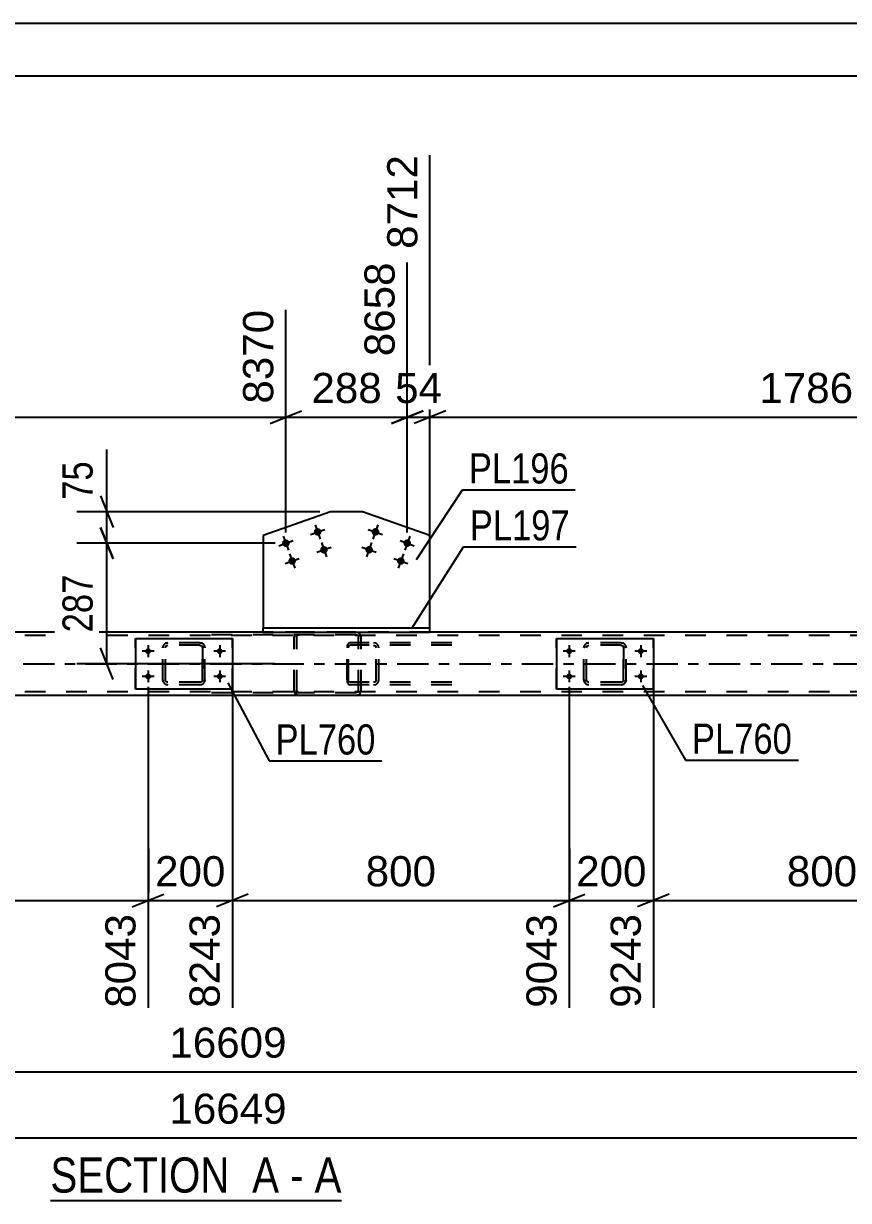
# Model space of a CAD drawing. Header units: millimetres. Extents: x -112 to 729, y -410 to 184.
# Drawn here: x 318.3 to 396.6, y 72.5 to 184.3 of the extents above; entities that cross this region are included whole.
import ezdxf

# ---------------------------------------------------------------- set-up
doc = ezdxf.new("R2010")
doc.units = ezdxf.units.MM
doc.linetypes.add('DXK_LINE_DOT2', pattern=[3.9198, 1.9599, -1.9599])
doc.linetypes.add('DXK_LINE_DOT3', pattern=[5.9187, 2.979, -0.9799, 0.9799, -0.9799])
doc.styles.add('Arial', font='ARIAL.TTF', dxfattribs={"height": 0.2})
doc.styles.add('Arial Narrow', font='ARIALN.TTF', dxfattribs={"height": 0.2})

# ---------------------------------------------------------------- blocks, each defined once
blk = doc.blocks.new('Unknown-318931512-1115')
at = {"color": 5, "linetype": 'Continuous'}
for p, q in [((728.54, 184.29), (-112.46, 184.29)), ((723.54, 179.29), (-107.46, 179.29))]:
    blk.add_line(p, q, dxfattribs=at)
blk = doc.blocks.new('Unknown-318931512-12 - 1230')
at = {"color": 6, "linetype": 'Continuous'}
blk.add_line((320.85, 72.47), (348.49, 72.47), dxfattribs=at)
at = {"color": 0, "linetype": 'Continuous'}
for points in [[(338.96, 73.22), (338.96, 76.72), (320.85, 76.72), (320.85, 73.22)], [(342.56, 73.22), (342.56, 76.72), (340.01, 76.72), (340.01, 73.22)], [(344.89, 73.22), (344.89, 76.72), (343.61, 76.72), (343.61, 73.22)], [(348.49, 73.22), (348.49, 76.72), (345.94, 76.72), (345.94, 73.22)]]:
    blk.add_wipeout(points, dxfattribs=at)
at = {"color": 7, "linetype": 'Continuous', "style": 'Arial Narrow'}
for s, p in [('SECTION ', (320.85, 73.22)), ('A', (340.01, 73.22)), ('A', (345.94, 73.22)), ('-', (343.61, 73.22))]:
    blk.add_text(s, height=3.34, dxfattribs=at).set_placement(p)
blk = doc.blocks.new('Bolt-318931512-1256 - 1230')
at = {"linetype": 'Continuous'}
for points in [[(352.06, 135.87, -1), (351.38, 136.11, -1)], [(351.46, 134.17, -1), (350.78, 134.41, -1)], [(355.08, 134.8, -1), (354.4, 135.04, -1)], [(354.47, 133.1, -1), (353.79, 133.34, -1)]]:
    blk.add_hatch(color=1, dxfattribs=at).paths.add_polyline_path(points)
at = {"color": 1, "linetype": 'Continuous'}
for p, q in [((351.96, 136.67), (351.48, 135.31)), ((351.04, 136.23), (352.4, 135.75)), ((354.98, 135.6), (354.5, 134.24)), ((350.44, 134.53), (351.8, 134.05)), ((351.36, 134.97), (350.88, 133.61)), ((354.06, 135.16), (355.41, 134.68)), ((353.46, 133.46), (354.81, 132.98)), ((354.37, 133.9), (353.89, 132.54))]:
    blk.add_line(p, q, dxfattribs=at)
blk = doc.blocks.new('Part-318931512-1275 - 1230')
at = {"color": 7, "linetype": 'DXK_LINE_DOT2'}
for p, q in [((349.1, 125.32), (349.04, 125.16)), ((349.19, 125.42), (349.1, 125.32)), ((349.29, 125.46), (349.19, 125.42)), ((358.97, 125.46), (349.29, 125.46)), ((350.37, 125.22), (350.37, 125.46)), ((351.72, 125.42), (351.53, 125.46)), ((349.04, 125.16), (349.02, 124.98)), ((349.02, 121.94), (349.02, 124.98)), ((349.15, 124.98), (349.16, 125.07)), ((349.15, 121.94), (349.15, 124.98)), ((349.16, 125.07), (349.19, 125.15)), ((349.19, 125.15), (349.24, 125.2)), ((349.24, 125.2), (349.29, 125.22)), ((358.97, 125.22), (349.29, 125.22)), ((351.53, 125.22), (351.63, 125.2)), ((351.63, 125.2), (351.71, 125.15)), ((351.71, 125.15), (351.76, 125.07)), ((351.76, 125.07), (351.78, 124.98)), ((351.78, 121.94), (351.78, 124.98)), ((352.03, 124.98), (352, 125.16)), ((352.03, 121.94), (352.03, 124.98)), ((349.02, 121.94), (349.04, 121.76)), ((349.16, 121.85), (349.15, 121.94)), ((351.78, 121.94), (351.76, 121.85)), ((352, 121.76), (352.03, 121.94)), ((349.04, 121.76), (349.1, 121.6)), ((349.1, 121.6), (349.19, 121.5)), ((349.19, 121.77), (349.16, 121.85)), ((349.24, 121.72), (349.19, 121.77)), ((349.19, 121.5), (349.29, 121.46)), ((349.29, 121.7), (349.24, 121.72)), ((358.97, 121.7), (349.29, 121.7)), ((358.97, 121.46), (349.29, 121.46)), ((350.37, 121.46), (350.37, 121.7)), ((351.63, 121.72), (351.53, 121.7)), ((351.53, 121.46), (351.72, 121.5)), ((351.71, 121.77), (351.63, 121.72)), ((351.76, 121.85), (351.71, 121.77))]:
    blk.add_line(p, q, dxfattribs=at)
for centre, start, end in [((351.55, 124.96), 23.8951, 68.8487), ((351.55, 121.95), 291.1513, 336.1049)]:
    blk.add_arc(centre, 0.492, start, end, dxfattribs=at)
blk = doc.blocks.new('Part-318931512-1283 - 1230')
at = {"color": 2, "linetype": 'Continuous'}
for p, q in [((368.92, 125.86), (368.92, 121.06)), ((368.92, 125.86), (378.12, 125.86)), ((378.12, 125.86), (378.12, 121.06)), ((378.12, 121.06), (368.92, 121.06))]:
    blk.add_line(p, q, dxfattribs=at)
at = {"color": 7, "linetype": 'DXK_LINE_DOT2'}
for p, q in [((368.92, 121.06), (368.92, 125.86)), ((378.12, 121.06), (378.12, 125.86))]:
    blk.add_line(p, q, dxfattribs=at)
blk = doc.blocks.new('Part-318931512-1284 - 1230')
at = {"color": 7, "linetype": 'DXK_LINE_DOT2'}
for p, q in [((371.81, 125.42), (372, 125.46)), ((372, 125.46), (371.81, 125.42)), ((375.04, 125.46), (372, 125.46)), ((375.04, 125.46), (375.22, 125.42)), ((375.22, 125.42), (375.04, 125.46)), ((371.52, 124.98), (371.56, 125.16)), ((371.56, 125.16), (371.52, 124.98)), ((371.52, 121.94), (371.52, 124.98)), ((371.52, 121.94), (371.52, 124.98)), ((371.76, 124.98), (371.78, 125.07)), ((371.76, 121.94), (371.76, 124.98)), ((371.76, 121.94), (371.76, 124.98)), ((371.78, 125.07), (371.83, 125.15)), ((371.83, 125.15), (371.91, 125.2)), ((371.91, 125.2), (372, 125.22)), ((375.04, 125.22), (372, 125.22)), ((375.04, 125.22), (375.13, 125.2)), ((375.13, 125.2), (375.21, 125.15)), ((375.21, 125.15), (375.26, 125.07)), ((375.26, 125.07), (375.28, 124.98)), ((375.28, 121.94), (375.28, 124.98)), ((375.28, 124.98), (375.28, 121.94)), ((375.48, 125.16), (375.52, 124.98)), ((375.52, 124.98), (375.48, 125.16)), ((375.52, 121.94), (375.52, 124.98)), ((375.52, 121.94), (375.52, 124.98)), ((371.56, 121.76), (371.52, 121.94)), ((371.52, 121.94), (371.56, 121.76)), ((371.78, 121.85), (371.76, 121.94)), ((375.28, 121.94), (375.26, 121.85)), ((375.52, 121.94), (375.48, 121.76)), ((375.48, 121.76), (375.52, 121.94)), ((371.83, 121.77), (371.78, 121.85)), ((372, 121.46), (371.81, 121.5)), ((371.81, 121.5), (372, 121.46)), ((371.91, 121.72), (371.83, 121.77)), ((372, 121.7), (371.91, 121.72)), ((375.04, 121.7), (372, 121.7)), ((375.04, 121.46), (372, 121.46)), ((375.13, 121.72), (375.04, 121.7)), ((375.22, 121.5), (375.04, 121.46)), ((375.04, 121.46), (375.22, 121.5)), ((375.21, 121.77), (375.13, 121.72)), ((375.26, 121.85), (375.21, 121.77))]:
    blk.add_line(p, q, dxfattribs=at)
at = {"color": 7, "linetype": 'DXK_LINE_DOT3'}
blk.add_line((373.52, 123.46), (373.52, 123.46), dxfattribs=at)
at = {"color": 7, "linetype": 'DXK_LINE_DOT2'}
for centre, start, end in [((372, 124.98), 112.5, 157.5), ((372, 124.98), 112.5, 157.5), ((375.04, 124.98), 22.5, 67.5), ((375.04, 124.98), 22.5, 67.5), ((372, 121.94), 202.5, 247.5), ((372, 121.94), 202.5, 247.5), ((375.04, 121.94), 292.5, 337.5), ((375.04, 121.94), 292.5, 337.5)]:
    blk.add_arc(centre, 0.48, start, end, dxfattribs=at)
blk = doc.blocks.new('Part-318931512-1310 - 1230')
at = {"color": 2, "linetype": 'Continuous'}
for p, q in [((341.05, 126.46), (271.77, 126.46)), ((426.18, 126.46), (356.9, 126.46)), ((626.12, 120.46), (40.09, 120.46))]:
    blk.add_line(p, q, dxfattribs=at)
at = {"color": 7, "linetype": 'DXK_LINE_DOT2'}
for p, q in [((356.9, 126.46), (341.05, 126.46)), ((626.12, 126.14), (40.09, 126.14)), ((626.12, 120.78), (40.09, 120.78))]:
    blk.add_line(p, q, dxfattribs=at)
at = {"color": 7, "linetype": 'DXK_LINE_DOT3'}
blk.add_line((40.09, 123.46), (626.12, 123.46), dxfattribs=at)
blk = doc.blocks.new('Part-318931512-1425 - 1230')
at = {"color": 7, "linetype": 'DXK_LINE_DOT2'}
for p, q in [((331.83, 125.42), (332.01, 125.46)), ((332.01, 125.46), (331.83, 125.42)), ((335.05, 125.46), (332.01, 125.46)), ((335.05, 125.46), (335.23, 125.42)), ((335.23, 125.42), (335.05, 125.46)), ((331.53, 124.98), (331.57, 125.16)), ((331.57, 125.16), (331.53, 124.98)), ((331.53, 121.94), (331.53, 124.98)), ((331.53, 121.94), (331.53, 124.98)), ((331.77, 124.98), (331.79, 125.07)), ((331.77, 121.94), (331.77, 124.98)), ((331.77, 121.94), (331.77, 124.98)), ((331.79, 125.07), (331.84, 125.15)), ((331.84, 125.15), (331.92, 125.2)), ((331.92, 125.2), (332.01, 125.22)), ((335.05, 125.22), (332.01, 125.22)), ((335.05, 125.22), (335.14, 125.2)), ((335.14, 125.2), (335.22, 125.15)), ((335.22, 125.15), (335.27, 125.07)), ((335.27, 125.07), (335.29, 124.98)), ((335.29, 121.94), (335.29, 124.98)), ((335.29, 124.98), (335.29, 121.94)), ((335.49, 125.16), (335.53, 124.98)), ((335.53, 124.98), (335.49, 125.16)), ((335.53, 121.94), (335.53, 124.98)), ((335.53, 121.94), (335.53, 124.98)), ((331.57, 121.76), (331.53, 121.94)), ((331.53, 121.94), (331.57, 121.76)), ((331.79, 121.85), (331.77, 121.94)), ((335.29, 121.94), (335.27, 121.85)), ((335.53, 121.94), (335.49, 121.76)), ((335.49, 121.76), (335.53, 121.94)), ((331.84, 121.77), (331.79, 121.85)), ((332.01, 121.46), (331.83, 121.5)), ((331.83, 121.5), (332.01, 121.46)), ((331.92, 121.72), (331.84, 121.77)), ((332.01, 121.7), (331.92, 121.72)), ((335.05, 121.7), (332.01, 121.7)), ((335.05, 121.46), (332.01, 121.46)), ((335.14, 121.72), (335.05, 121.7)), ((335.23, 121.5), (335.05, 121.46)), ((335.05, 121.46), (335.23, 121.5)), ((335.22, 121.77), (335.14, 121.72)), ((335.27, 121.85), (335.22, 121.77))]:
    blk.add_line(p, q, dxfattribs=at)
at = {"color": 7, "linetype": 'DXK_LINE_DOT3'}
blk.add_line((333.53, 123.46), (333.53, 123.46), dxfattribs=at)
at = {"color": 7, "linetype": 'DXK_LINE_DOT2'}
for centre, start, end in [((332.01, 124.98), 112.5, 157.5), ((332.01, 124.98), 112.5, 157.5), ((335.05, 124.98), 22.5, 67.5), ((335.05, 124.98), 22.5, 67.5), ((332.01, 121.94), 202.5, 247.5), ((332.01, 121.94), 202.5, 247.5), ((335.05, 121.94), 292.5, 337.5), ((335.05, 121.94), 292.5, 337.5)]:
    blk.add_arc(centre, 0.48, start, end, dxfattribs=at)
blk = doc.blocks.new('Part-318931512-1459 - 1230')
at = {"color": 7, "linetype": 'DXK_LINE_DOT2'}
for p, q in [((349.86, 126.46), (335.96, 126.46)), ((344.5, 126.46), (344.31, 126.42)), ((350.06, 126.42), (349.86, 126.46)), ((349.86, 126.22), (335.96, 126.22)), ((344.02, 126.14), (343.99, 125.98)), ((343.99, 120.94), (343.99, 125.98)), ((344.03, 126.16), (344.02, 126.14)), ((344.25, 125.98), (344.26, 126.07)), ((344.25, 120.94), (344.25, 125.98)), ((344.26, 126.07), (344.32, 126.15)), ((344.32, 126.15), (344.4, 126.2)), ((344.4, 126.2), (344.5, 126.22)), ((349.86, 126.22), (349.96, 126.2)), ((349.96, 126.2), (350.04, 126.15)), ((350.04, 126.15), (350.1, 126.07)), ((350.1, 126.07), (350.12, 125.98)), ((350.12, 120.94), (350.12, 125.98)), ((350.34, 126.14), (350.34, 126.16)), ((350.37, 125.98), (350.34, 126.14)), ((350.37, 120.94), (350.37, 125.98)), ((343.99, 120.94), (344.01, 120.85)), ((344.01, 120.85), (344.03, 120.76)), ((344.26, 120.87), (344.25, 120.94)), ((344.26, 120.85), (344.26, 120.87)), ((344.32, 120.77), (344.26, 120.85)), ((344.4, 120.72), (344.32, 120.77)), ((350.04, 120.77), (349.96, 120.72)), ((350.1, 120.85), (350.04, 120.77)), ((350.1, 120.85), (350.11, 120.87)), ((350.11, 120.87), (350.12, 120.94)), ((350.34, 120.76), (350.36, 120.85)), ((350.36, 120.85), (350.37, 120.94)), ((349.86, 120.7), (335.96, 120.7)), ((349.86, 120.46), (335.96, 120.46)), ((344.31, 120.5), (344.5, 120.46)), ((344.5, 120.7), (344.4, 120.72)), ((349.96, 120.72), (349.86, 120.7)), ((349.86, 120.46), (350.06, 120.5))]:
    blk.add_line(p, q, dxfattribs=at)
for centre, start, end in [((349.88, 125.96), 24.32, 69.2417), ((344.48, 120.96), 204.32, 249.2417), ((349.88, 120.96), 290.7583, 335.68)]:
    blk.add_arc(centre, 0.496, start, end, dxfattribs=at)
blk = doc.blocks.new('Part-318931512-1579 - 1230')
at = {"color": 2, "linetype": 'Continuous'}
for p, q in [((347.45, 137.91), (341.05, 135.64)), ((350.49, 137.91), (347.45, 137.91)), ((356.9, 135.64), (350.49, 137.91)), ((341.05, 135.64), (341.05, 126.86)), ((356.9, 126.86), (356.9, 135.64))]:
    blk.add_line(p, q, dxfattribs=at)
at = {"color": 7, "linetype": 'DXK_LINE_DOT2'}
blk.add_line((341.05, 126.86), (356.9, 126.86), dxfattribs=at)
blk = doc.blocks.new('Part-318931512-1498 - 1230')
at = {"color": 2, "linetype": 'Continuous'}
for p, q in [((328.93, 125.86), (328.93, 121.06)), ((328.93, 125.86), (338.13, 125.86)), ((338.13, 125.86), (338.13, 121.06)), ((338.13, 121.06), (328.93, 121.06))]:
    blk.add_line(p, q, dxfattribs=at)
at = {"color": 7, "linetype": 'DXK_LINE_DOT2'}
for p, q in [((328.93, 121.06), (328.93, 125.86)), ((338.13, 121.06), (338.13, 125.86))]:
    blk.add_line(p, q, dxfattribs=at)
blk = doc.blocks.new('Part-318931512-1584 - 1230')
at = {"color": 2, "linetype": 'Continuous'}
for p, q in [((341.05, 126.46), (341.05, 126.86)), ((341.05, 126.86), (356.9, 126.86)), ((341.05, 126.46), (356.9, 126.46)), ((356.9, 126.46), (356.9, 126.86))]:
    blk.add_line(p, q, dxfattribs=at)
blk = doc.blocks.new('Bolt-318931512-1585 - 1230')
at = {"linetype": 'Continuous'}
for points in [[(330.13, 124.38, -1), (330.13, 124.94, -1)], [(336.93, 124.38, -1), (336.93, 124.94, -1)], [(330.13, 121.98, -1), (330.13, 122.54, -1)], [(336.93, 121.98, -1), (336.93, 122.54, -1)]]:
    blk.add_hatch(color=1, dxfattribs=at).paths.add_polyline_path(points)
at = {"color": 1, "linetype": 'Continuous'}
for p, q in [((330.69, 124.66), (329.57, 124.66)), ((330.13, 125.22), (330.13, 124.1)), ((337.49, 124.66), (336.37, 124.66)), ((336.93, 125.22), (336.93, 124.1)), ((330.69, 122.26), (329.57, 122.26)), ((330.13, 122.82), (330.13, 121.7)), ((337.49, 122.26), (336.37, 122.26)), ((336.93, 122.82), (336.93, 121.7))]:
    blk.add_line(p, q, dxfattribs=at)
blk = doc.blocks.new('Bolt-318931512-1636 - 1230')
at = {"linetype": 'Continuous'}
for points in [[(346.57, 136.11, -1), (345.89, 135.87, -1)], [(343.55, 135.04, -1), (342.87, 134.8, -1)], [(347.17, 134.41, -1), (346.49, 134.17, -1)], [(344.15, 133.34, -1), (343.47, 133.1, -1)]]:
    blk.add_hatch(color=1, dxfattribs=at).paths.add_polyline_path(points)
at = {"color": 1, "linetype": 'Continuous'}
for p, q in [((345.99, 136.67), (346.47, 135.31)), ((342.97, 135.6), (343.45, 134.24)), ((345.55, 135.75), (346.9, 136.23)), ((342.53, 134.68), (343.89, 135.16)), ((346.15, 134.05), (347.51, 134.53)), ((346.59, 134.97), (347.07, 133.61)), ((343.13, 132.98), (344.49, 133.46)), ((343.57, 133.9), (344.05, 132.54))]:
    blk.add_line(p, q, dxfattribs=at)
blk = doc.blocks.new('Bolt-318931512-1637 - 1230')
at = {"linetype": 'Continuous'}
for points in [[(370.12, 124.38, -1), (370.12, 124.94, -1)], [(376.92, 124.38, -1), (376.92, 124.94, -1)], [(370.12, 121.98, -1), (370.12, 122.54, -1)], [(376.92, 121.98, -1), (376.92, 122.54, -1)]]:
    blk.add_hatch(color=1, dxfattribs=at).paths.add_polyline_path(points)
at = {"color": 1, "linetype": 'Continuous'}
for p, q in [((370.68, 124.66), (369.56, 124.66)), ((370.12, 125.22), (370.12, 124.1)), ((377.48, 124.66), (376.36, 124.66)), ((376.92, 125.22), (376.92, 124.1)), ((370.68, 122.26), (369.56, 122.26)), ((370.12, 122.82), (370.12, 121.7)), ((377.48, 122.26), (376.36, 122.26)), ((376.92, 122.82), (376.92, 121.7))]:
    blk.add_line(p, q, dxfattribs=at)
blk = doc.blocks.new('StraightDimension-318931512-13558 - 1230')
at = {"color": 7, "linetype": 'Continuous'}
for p, q in [((271.77, 127.86), (271.77, 171.78)), ((343.21, 135.92), (343.21, 157.08)), ((273.27, 147.48), (270.27, 146.28)), ((271.77, 146.88), (343.21, 146.88)), ((341.71, 146.28), (344.71, 147.48))]:
    blk.add_line(p, q, dxfattribs=at)
at = {"color": 0}
blk.add_wipeout([(312.54, 147.63), (312.54, 151.83), (302.44, 151.83), (302.44, 147.63)], dxfattribs=at)
at = {"color": 3, "style": 'Arial'}
blk.add_text('1786', height=2.865, dxfattribs=at).set_placement((303.04, 148.23))
at = {"color": 0, "linetype": 'Continuous'}
blk.add_wipeout([(342.61, 157.68), (338.41, 157.68), (338.41, 147.58), (342.61, 147.58)], dxfattribs=at)
at = {"color": 3, "linetype": 'Continuous', "style": 'Arial'}
blk.add_text('8370', height=2.865, rotation=90.0002, dxfattribs=at).set_placement((342.01, 148.18))
blk = doc.blocks.new('StraightDimension-318931512-13894 - 1230')
at = {"color": 7, "linetype": 'Continuous'}
for p, q in [((325.61, 136.42), (326.81, 133.42)), ((342.21, 134.92), (323.36, 134.92)), ((326.21, 123.46), (326.21, 134.92)), ((326.81, 121.96), (325.61, 124.96)), ((342.21, 123.46), (323.36, 123.46))]:
    blk.add_line(p, q, dxfattribs=at)
at = {"color": 0}
blk.add_wipeout([(325.46, 132.53), (321.26, 132.53), (321.26, 125.85), (325.46, 125.85)], dxfattribs=at)
at = {"color": 3, "style": 'Arial Narrow'}
blk.add_text('287', height=2.863, rotation=90.0002, dxfattribs=at).set_placement((324.86, 126.45))
blk = doc.blocks.new('StraightDimension-318931512-7003 - 1230')
at = {"color": 7, "linetype": 'Continuous'}
for p, q in [((378.12, 121.26), (378.12, 90.78)), ((410.12, 121.26), (410.12, 88.55)), ((379.62, 101.57), (376.62, 100.37)), ((378.12, 100.97), (410.12, 100.97)), ((408.62, 100.37), (411.62, 101.57))]:
    blk.add_line(p, q, dxfattribs=at)
at = {"color": 0}
blk.add_wipeout([(398.06, 101.72), (398.06, 105.92), (390.19, 105.92), (390.19, 101.72)], dxfattribs=at)
at = {"color": 3, "style": 'Arial'}
blk.add_text('800', height=2.865, dxfattribs=at).set_placement((390.79, 102.32))
at = {"color": 0, "linetype": 'Continuous'}
blk.add_wipeout([(409.52, 100.27), (405.32, 100.27), (405.32, 87.95), (409.52, 87.95)], dxfattribs=at)
at = {"color": 3, "linetype": 'Continuous', "style": 'Arial'}
blk.add_text('10043', height=2.865, rotation=90.0002, dxfattribs=at).set_placement((408.92, 88.55))
blk = doc.blocks.new('StraightDimension-318931512-1823 - 1230')
at = {"color": 7, "linetype": 'Continuous'}
blk.add_line((16.56, 78.41), (658.86, 78.41), dxfattribs=at)
at = {"color": 0}
blk.add_wipeout([(343.87, 79.16), (343.87, 83.36), (331.55, 83.36), (331.55, 79.16)], dxfattribs=at)
at = {"color": 3, "style": 'Arial'}
blk.add_text('16649', height=2.865, dxfattribs=at).set_placement((332.15, 79.76))
blk = doc.blocks.new('StraightDimension-318931512-1845 - 1230')
at = {"color": 7, "linetype": 'Continuous'}
blk.add_line((17.36, 84.69), (658.06, 84.69), dxfattribs=at)
at = {"color": 0}
blk.add_wipeout([(343.87, 85.44), (343.87, 89.64), (331.55, 89.64), (331.55, 85.44)], dxfattribs=at)
at = {"color": 3, "style": 'Arial'}
blk.add_text('16609', height=2.865, dxfattribs=at).set_placement((332.15, 86.04))
blk = doc.blocks.new('StraightDimension-318931512-7004 - 1230')
at = {"color": 7, "linetype": 'Continuous'}
for p, q in [((370.12, 121.26), (370.12, 90.78)), ((378.12, 121.26), (378.12, 90.78)), ((368.62, 100.37), (371.62, 101.57)), ((370.12, 100.97), (378.12, 100.97)), ((379.62, 101.57), (376.62, 100.37))]:
    blk.add_line(p, q, dxfattribs=at)
at = {"color": 0}
blk.add_wipeout([(378.05, 101.72), (378.05, 105.92), (370.18, 105.92), (370.18, 101.72)], dxfattribs=at)
at = {"color": 0, "linetype": 'Continuous'}
blk.add_wipeout([(377.52, 100.27), (373.32, 100.27), (373.32, 90.18), (377.52, 90.18)], dxfattribs=at)
at = {"color": 3, "style": 'Arial'}
blk.add_text('200', height=2.865, dxfattribs=at).set_placement((370.78, 102.32))
at = {"color": 3, "linetype": 'Continuous', "style": 'Arial'}
blk.add_text('9243', height=2.865, rotation=90.0002, dxfattribs=at).set_placement((376.92, 90.78))
blk = doc.blocks.new('StraightDimension-318931512-7005 - 1230')
at = {"color": 7, "linetype": 'Continuous'}
for p, q in [((338.13, 121.26), (338.13, 90.78)), ((370.12, 121.26), (370.12, 90.78)), ((339.63, 101.57), (336.63, 100.37)), ((338.13, 100.97), (370.12, 100.97)), ((368.62, 100.37), (371.62, 101.57))]:
    blk.add_line(p, q, dxfattribs=at)
at = {"color": 0}
blk.add_wipeout([(358.06, 101.72), (358.06, 105.92), (350.19, 105.92), (350.19, 101.72)], dxfattribs=at)
at = {"color": 3, "style": 'Arial'}
blk.add_text('800', height=2.865, dxfattribs=at).set_placement((350.79, 102.32))
at = {"color": 0, "linetype": 'Continuous'}
blk.add_wipeout([(369.52, 100.27), (365.32, 100.27), (365.32, 90.18), (369.52, 90.18)], dxfattribs=at)
at = {"color": 3, "linetype": 'Continuous', "style": 'Arial'}
blk.add_text('9043', height=2.865, rotation=90.0002, dxfattribs=at).set_placement((368.92, 90.78))
blk = doc.blocks.new('StraightDimension-318931512-7006 - 1230')
at = {"color": 7, "linetype": 'Continuous'}
for p, q in [((330.13, 121.26), (330.13, 90.78)), ((338.13, 121.26), (338.13, 90.78)), ((328.63, 100.37), (331.63, 101.57)), ((330.13, 100.97), (338.13, 100.97)), ((339.63, 101.57), (336.63, 100.37))]:
    blk.add_line(p, q, dxfattribs=at)
at = {"color": 0}
blk.add_wipeout([(338.06, 101.72), (338.06, 105.92), (330.19, 105.92), (330.19, 101.72)], dxfattribs=at)
at = {"color": 0, "linetype": 'Continuous'}
blk.add_wipeout([(337.53, 100.27), (333.33, 100.27), (333.33, 90.18), (337.53, 90.18)], dxfattribs=at)
at = {"color": 3, "style": 'Arial'}
blk.add_text('200', height=2.865, dxfattribs=at).set_placement((330.79, 102.32))
at = {"color": 3, "linetype": 'Continuous', "style": 'Arial'}
blk.add_text('8243', height=2.865, rotation=90.0002, dxfattribs=at).set_placement((336.93, 90.78))
blk = doc.blocks.new('StraightDimension-318931512-7007 - 1230')
at = {"color": 7, "linetype": 'Continuous'}
for p, q in [((298.18, 121.26), (298.18, 90.78)), ((330.13, 121.26), (330.13, 90.78)), ((299.68, 101.57), (296.68, 100.37)), ((298.18, 100.97), (330.13, 100.97)), ((328.63, 100.37), (331.63, 101.57))]:
    blk.add_line(p, q, dxfattribs=at)
at = {"color": 0}
blk.add_wipeout([(318.09, 101.72), (318.09, 105.92), (310.22, 105.92), (310.22, 101.72)], dxfattribs=at)
at = {"color": 3, "style": 'Arial'}
blk.add_text('799', height=2.865, dxfattribs=at).set_placement((310.82, 102.32))
at = {"color": 0, "linetype": 'Continuous'}
blk.add_wipeout([(329.53, 100.27), (325.33, 100.27), (325.33, 90.18), (329.53, 90.18)], dxfattribs=at)
at = {"color": 3, "linetype": 'Continuous', "style": 'Arial'}
blk.add_text('8043', height=2.865, rotation=90.0002, dxfattribs=at).set_placement((328.93, 90.78))
blk = doc.blocks.new('StraightDimension-318931512-13555 - 1230')
at = {"color": 7, "linetype": 'Continuous'}
for p, q in [((356.9, 127.86), (356.9, 171.78)), ((428.34, 135.92), (428.34, 159.3)), ((358.4, 147.48), (355.4, 146.28)), ((356.9, 146.88), (428.34, 146.88)), ((426.84, 146.28), (429.84, 147.48))]:
    blk.add_line(p, q, dxfattribs=at)
at = {"color": 0}
blk.add_wipeout([(397.67, 147.63), (397.67, 151.83), (387.58, 151.83), (387.58, 147.63)], dxfattribs=at)
at = {"color": 3, "style": 'Arial'}
blk.add_text('1786', height=2.865, dxfattribs=at).set_placement((388.18, 148.23))
at = {"color": 0, "linetype": 'Continuous'}
blk.add_wipeout([(427.74, 159.9), (423.54, 159.9), (423.54, 147.58), (427.74, 147.58)], dxfattribs=at)
at = {"color": 3, "linetype": 'Continuous', "style": 'Arial'}
blk.add_text('10498', height=2.865, rotation=90.0002, dxfattribs=at).set_placement((427.14, 148.18))
blk = doc.blocks.new('StraightDimension-318931512-13556 - 1230')
at = {"color": 7, "linetype": 'Continuous'}
for p, q in [((356.9, 127.86), (356.9, 171.78)), ((354.74, 135.92), (354.74, 161.58)), ((353.24, 146.28), (356.24, 147.48)), ((354.74, 146.88), (356.9, 146.88)), ((358.4, 147.48), (355.4, 146.28))]:
    blk.add_line(p, q, dxfattribs=at)
at = {"color": 0, "linetype": 'Continuous'}
blk.add_wipeout([(356.3, 172.38), (352.1, 172.38), (352.1, 162.28), (356.3, 162.28)], dxfattribs=at)
at = {"color": 3, "linetype": 'Continuous', "style": 'Arial'}
blk.add_text('8712', height=2.865, rotation=90.0002, dxfattribs=at).set_placement((355.7, 162.88))
at = {"color": 0}
blk.add_wipeout([(358.64, 147.63), (358.64, 151.83), (352.99, 151.83), (352.99, 147.63)], dxfattribs=at)
at = {"color": 3, "style": 'Arial'}
blk.add_text('54', height=2.865, dxfattribs=at).set_placement((353.59, 148.23))
blk = doc.blocks.new('StraightDimension-318931512-13557 - 1230')
at = {"color": 7, "linetype": 'Continuous'}
for p, q in [((354.74, 135.92), (354.74, 161.58)), ((343.21, 135.92), (343.21, 157.08)), ((341.71, 146.28), (344.71, 147.48)), ((343.21, 146.88), (354.74, 146.88)), ((356.24, 147.48), (353.24, 146.28))]:
    blk.add_line(p, q, dxfattribs=at)
at = {"color": 0}
blk.add_wipeout([(352.91, 147.63), (352.91, 151.83), (345.04, 151.83), (345.04, 147.63)], dxfattribs=at)
at = {"color": 3, "style": 'Arial'}
blk.add_text('288', height=2.865, dxfattribs=at).set_placement((345.64, 148.23))
at = {"color": 0, "linetype": 'Continuous'}
blk.add_wipeout([(354.14, 162.18), (349.94, 162.18), (349.94, 152.08), (354.14, 152.08)], dxfattribs=at)
at = {"color": 3, "linetype": 'Continuous', "style": 'Arial'}
blk.add_text('8658', height=2.865, rotation=90.0002, dxfattribs=at).set_placement((353.54, 152.68))
blk = doc.blocks.new('StraightDimension-318931512-13893 - 1230')
at = {"color": 7, "linetype": 'Continuous'}
for p, q in [((326.21, 137.91), (326.21, 143.82)), ((326.21, 137.91), (326.21, 143.82)), ((325.61, 139.41), (326.81, 136.41)), ((346.45, 137.91), (323.36, 137.91)), ((326.21, 134.92), (326.21, 137.91)), ((326.81, 133.42), (325.61, 136.42)), ((342.21, 134.92), (323.36, 134.92))]:
    blk.add_line(p, q, dxfattribs=at)
at = {"color": 0}
blk.add_wipeout([(325.46, 143.29), (321.26, 143.29), (321.26, 138.44), (325.46, 138.44)], dxfattribs=at)
at = {"color": 3, "style": 'Arial Narrow'}
blk.add_text('75', height=2.863, rotation=90.0002, dxfattribs=at).set_placement((324.86, 139.04))
blk = doc.blocks.new('Mark-318931512-1279 - 1230')
at = {"color": 30, "linetype": 'Continuous'}
for p, q in [((377.08, 121.41), (381.18, 114.31)), ((381.18, 114.31), (391.89, 114.31))]:
    blk.add_line(p, q, dxfattribs=at)
at = {"color": 0}
blk.add_wipeout([(391.29, 114.91), (391.29, 117.91), (381.78, 117.91), (381.78, 114.91)], dxfattribs=at)
blk.add_wipeout([(391.29, 114.91), (391.29, 117.91), (381.78, 117.91), (381.78, 114.91)], dxfattribs=at)
at = {"color": 3, "style": 'Arial Narrow'}
blk.add_text('PL760', height=2.863, dxfattribs=at).set_placement((381.78, 114.91))
blk = doc.blocks.new('Mark-318931512-1575 - 1230')
at = {"color": 30, "linetype": 'Continuous'}
for p, q in [((355.62, 133.37), (359.99, 139.99)), ((359.99, 139.99), (370.7, 139.99))]:
    blk.add_line(p, q, dxfattribs=at)
at = {"color": 0}
blk.add_wipeout([(370.1, 140.59), (370.1, 143.59), (360.59, 143.59), (360.59, 140.59)], dxfattribs=at)
blk.add_wipeout([(370.1, 140.59), (370.1, 143.59), (360.59, 143.59), (360.59, 140.59)], dxfattribs=at)
at = {"color": 3, "style": 'Arial Narrow'}
blk.add_text('PL196', height=2.863, dxfattribs=at).set_placement((360.59, 140.59))
blk = doc.blocks.new('Mark-318931512-1494 - 1230')
at = {"color": 30, "linetype": 'Continuous'}
for p, q in [((337.71, 121.64), (341.63, 114.24)), ((341.63, 114.24), (352.33, 114.24))]:
    blk.add_line(p, q, dxfattribs=at)
at = {"color": 0}
blk.add_wipeout([(351.73, 114.84), (351.73, 117.84), (342.23, 117.84), (342.23, 114.84)], dxfattribs=at)
blk.add_wipeout([(351.73, 114.84), (351.73, 117.84), (342.23, 117.84), (342.23, 114.84)], dxfattribs=at)
at = {"color": 3, "style": 'Arial Narrow'}
blk.add_text('PL760', height=2.863, dxfattribs=at).set_placement((342.23, 114.84))
blk = doc.blocks.new('Mark-318931512-1580 - 1230')
at = {"color": 30, "linetype": 'Continuous'}
for p, q in [((355.22, 126.86), (360.08, 134.58)), ((360.08, 134.58), (370.78, 134.58))]:
    blk.add_line(p, q, dxfattribs=at)
at = {"color": 0}
blk.add_wipeout([(370.18, 135.18), (370.18, 138.18), (360.68, 138.18), (360.68, 135.18)], dxfattribs=at)
blk.add_wipeout([(370.18, 135.18), (370.18, 138.18), (360.68, 138.18), (360.68, 135.18)], dxfattribs=at)
at = {"color": 3, "style": 'Arial Narrow'}
blk.add_text('PL197', height=2.863, dxfattribs=at).set_placement((360.68, 135.18))

msp = doc.modelspace()

# ---------------------------------------------------------------- block references
for name in ['Unknown-318931512-1115', 'Part-318931512-1579 - 1230', 'Bolt-318931512-1636 - 1230', 'Bolt-318931512-1256 - 1230', 'Part-318931512-1310 - 1230', 'Part-318931512-1459 - 1230', 'Part-318931512-1584 - 1230', 'Part-318931512-1498 - 1230', 'Part-318931512-1425 - 1230', 'Part-318931512-1275 - 1230', 'Part-318931512-1283 - 1230', 'Part-318931512-1284 - 1230', 'Bolt-318931512-1585 - 1230', 'Bolt-318931512-1637 - 1230']:
    msp.add_blockref(name, (0, 0))

# ---------------------------------------------------------------- next in the draw order: block references
for name in ['StraightDimension-318931512-13558 - 1230', 'StraightDimension-318931512-13555 - 1230', 'StraightDimension-318931512-7003 - 1230', 'Unknown-318931512-12 - 1230']:
    msp.add_blockref(name, (0, 0))

# ---------------------------------------------------------------- next in the draw order: block references
for name in ['StraightDimension-318931512-13556 - 1230', 'StraightDimension-318931512-13894 - 1230', 'StraightDimension-318931512-1823 - 1230']:
    msp.add_blockref(name, (0, 0))

# ---------------------------------------------------------------- next in the draw order: block references
for name in ['StraightDimension-318931512-13557 - 1230', 'StraightDimension-318931512-1845 - 1230']:
    msp.add_blockref(name, (0, 0))

# ---------------------------------------------------------------- next in the draw order: block references
for name in ['StraightDimension-318931512-13893 - 1230', 'Mark-318931512-1575 - 1230', 'StraightDimension-318931512-7004 - 1230']:
    msp.add_blockref(name, (0, 0))

# ---------------------------------------------------------------- next in the draw order: block references
for name in ['Mark-318931512-1580 - 1230', 'StraightDimension-318931512-7005 - 1230', 'Mark-318931512-1279 - 1230']:
    msp.add_blockref(name, (0, 0))

# ---------------------------------------------------------------- next in the draw order: block references
msp.add_blockref('StraightDimension-318931512-7006 - 1230', (0, 0))

# ---------------------------------------------------------------- next in the draw order: block references
for name in ['StraightDimension-318931512-7007 - 1230', 'Mark-318931512-1494 - 1230']:
    msp.add_blockref(name, (0, 0))

doc.saveas('drawing.dxf')
